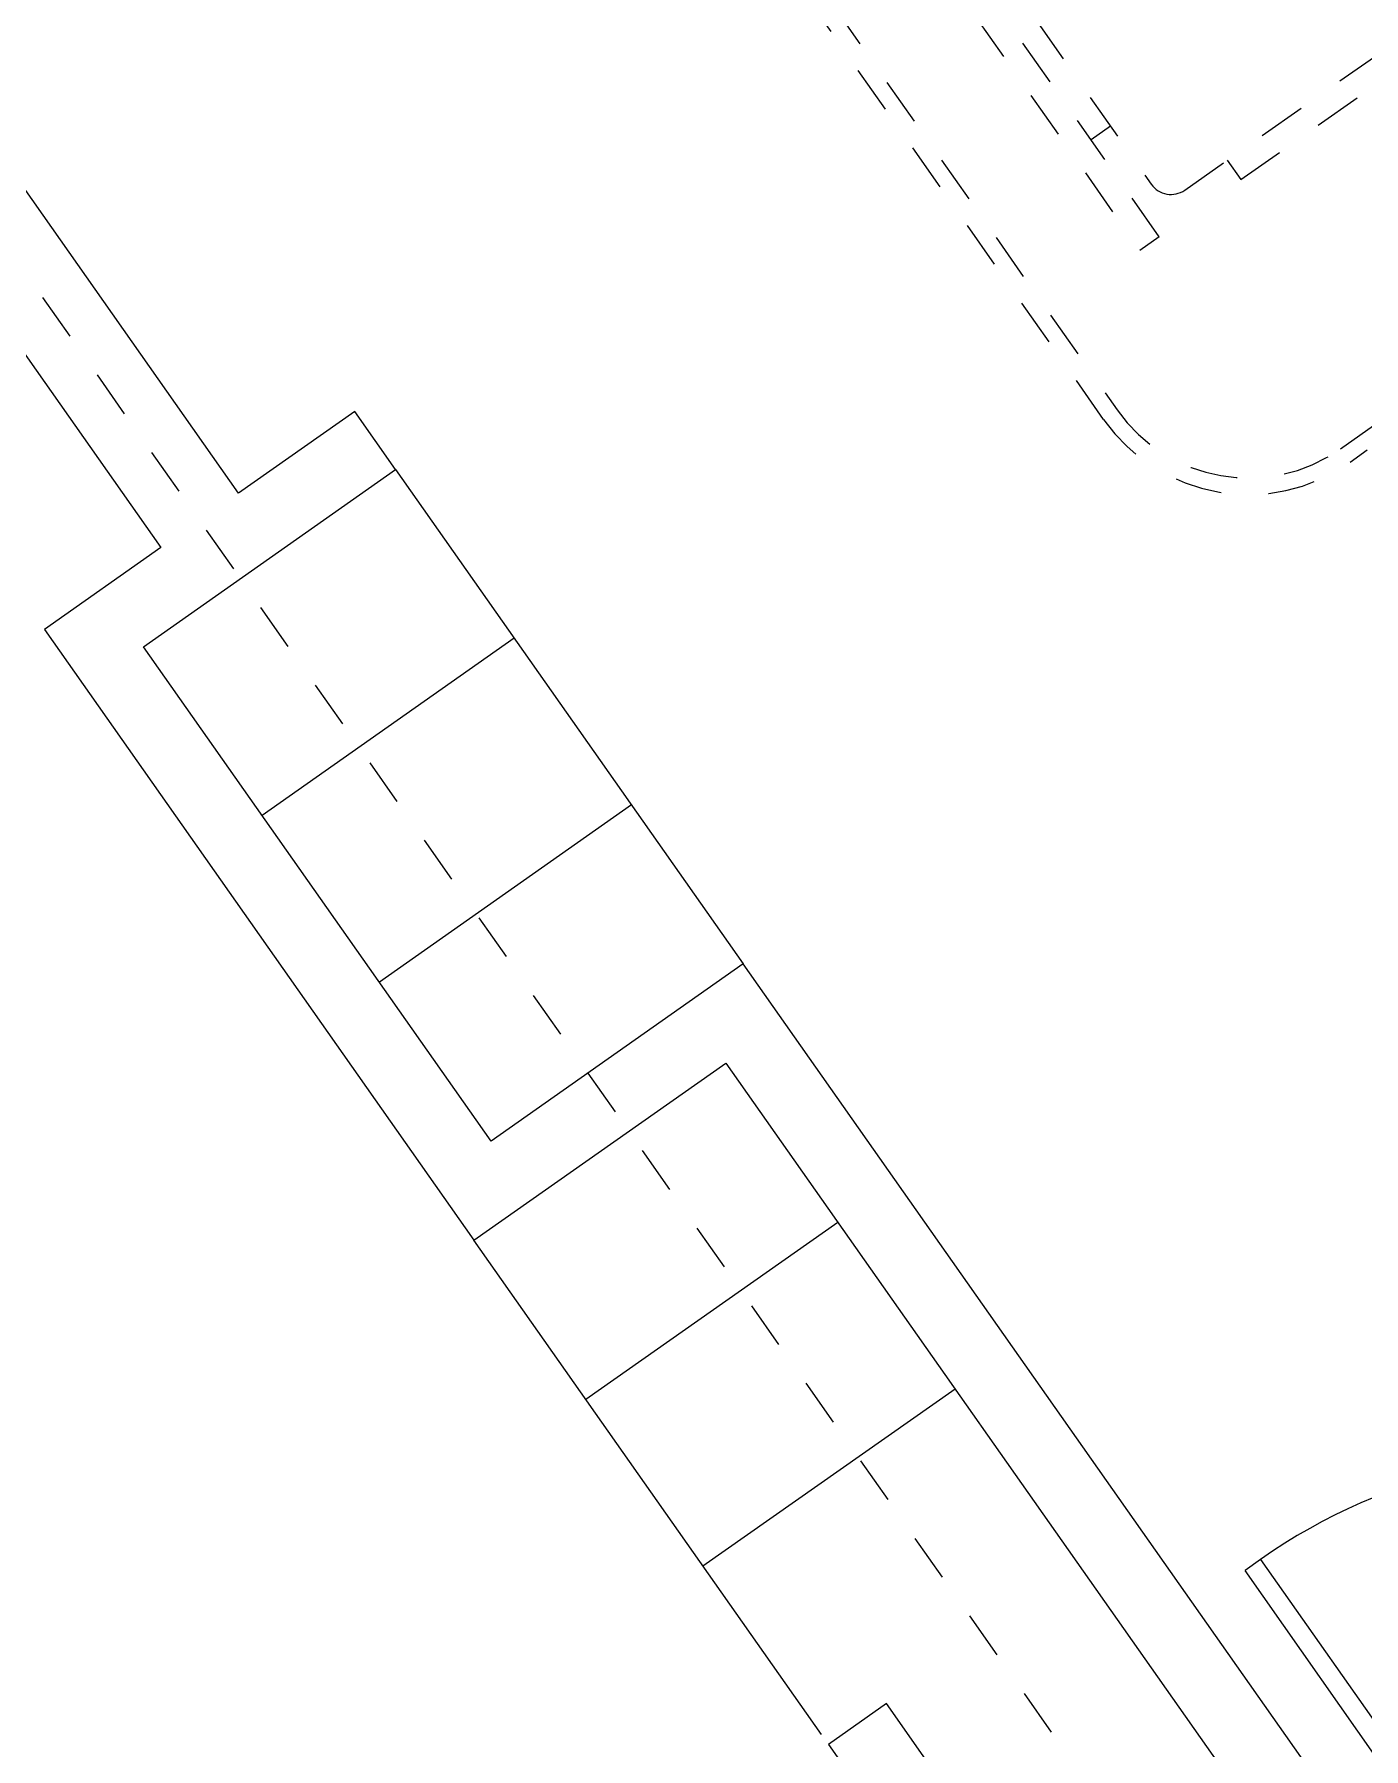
# Model space of a CAD drawing. Extents: x 274235 to 276654, y 142848 to 144425.
# Drawn here: x 276092.609 to 276095.413, y 143079.823 to 143083.44 of the extents above; entities that cross this region are included whole.
import ezdxf

# ---------------------------------------------------------------- set-up
doc = ezdxf.new("R2010")
doc.units = 0
doc.header["$LTSCALE"] = 1.5
for name, pattern in [('ACM-G-CENTER', [50.8, 31.75, -6.35, 6.35, -6.35]), ('ATDASH', [1.5875, 0.79375, -0.79375]), ('DASH', [0.35, 0.25, -0.1])]:
    doc.linetypes.add(name, pattern=pattern)
doc.layers.get('0').update_dxf_attribs({"linetype": 'CONTINUOUS', "lineweight": 0})
for name, color, linetype, lineweight in [('_ACM-A-DETL-THIN', 2, 'CONTINUOUS', 5), ('_ACM-A-DOOR', 1, 'CONTINUOUS', 5), ('_ACM-A-EQPM', 3, 'CONTINUOUS', 5), ('_ACM-A-FLOR-WDWK', 1, 'CONTINUOUS', 5), ('_ACM-A-GRID', 3, 'CONTINUOUS', 5), ('_ACM-A-WALL-FULL', 6, 'CONTINUOUS', 13)]:
    doc.layers.add(name, color=color, linetype=linetype, lineweight=lineweight)

# ---------------------------------------------------------------- blocks, each defined once
blk = doc.blocks.new('ACM_Door-Regular-Single - 1323_1200_ S-2217205-F5_Working')
at = {"layer": '_ACM-A-DOOR'}
for p, q in [((-695, 100), (-620, 100)), ((-695, 75), (-695, 100)), ((-650, 75), (-695, 75)), ((-650, -75), (-650, 75)), ((-620, 100), (-620, -100)), ((620, 100), (695, 100)), ((620, -100), (620, 100)), ((650, 75), (650, -75)), ((695, 75), (650, 75)), ((695, 100), (695, 75)), ((580, -1220), (580, -20)), ((580, -20), (620, -20)), ((620, -20), (620, -1219.4)), ((-695, -75), (-650, -75)), ((-695, -100), (-695, -75)), ((-620, -100), (-695, -100)), ((695, -100), (620, -100)), ((650, -75), (695, -75)), ((695, -75), (695, -100)), ((580, -1220), (620, -1219.4))]:
    blk.add_line(p, q, dxfattribs=at)
blk.add_arc((580, -20), 1200, 180, 270, dxfattribs=at)
blk = doc.blocks.new('BED_patient1 - MMBE-010_2100D-2020948-F5_Working')
at = {"layer": '_ACM-A-FLOR-WDWK', "linetype": 'DASH'}
for p, q in [((-500, -50), (-500, 0)), ((500, 0), (-500, 0)), ((500, -50), (500, 0)), ((-500, -50), (500, -50)), ((-250, -50), (-250, -100)), ((250, -50), (250, -100)), ((399.2, -100), (-424.2, -100)), ((-450, -125.8), (-450, -1974.2)), ((350, -150), (-350, -150)), ((-350, -150), (-350, -482.7)), ((350, -482.7), (350, -150)), ((450, -1949.2), (450, -150.8)), ((-500, -941.5), (-500, -370.9)), ((-500, -370.9), (-450, -370.9)), ((500, -370.9), (450, -370.9)), ((500, -941.5), (500, -370.9)), ((-450, -603.1), (450, -500.8)), ((-350, -482.7), (350, -482.7)), ((-133, -751.2), (450, -518.2)), ((-450, -603), (-133, -751.2)), ((-450, -941.5), (-500, -941.5)), ((450, -941.5), (500, -941.5)), ((-500, -1840), (-500, -1096.5)), ((-500, -1096.5), (-450, -1096.5)), ((500, -1096.5), (450, -1096.5)), ((500, -1840), (500, -1096.5)), ((-450, -1840), (-500, -1840)), ((450, -1840), (500, -1840)), ((-424.2, -2000), (399.2, -2000)), ((-250, -2000), (-250, -2050)), ((250, -2000), (250, -2050)), ((-500, -2050), (-500, -2100)), ((500, -2050), (-500, -2050)), ((500, -2050), (500, -2100)), ((-500, -2100), (500, -2100))]:
    blk.add_line(p, q, dxfattribs=at)
for centre, radius, start, end in [((-424.2, -125.8), 25.8, 90, 180), ((399.2, -150.8), 50.8, 0, 90), ((399.2, -1949.2), 50.8, 270, 0), ((-424.2, -1974.2), 25.8, 180, 270)]:
    blk.add_arc(centre, radius, start, end, dxfattribs=at)
blk = doc.blocks.new('1020 Cubicle Curtain_ L Shaped - 1020 Cubicle Curtain_ L Shaped-2848163-F5_Working')
at = {"layer": '_ACM-A-EQPM', "linetype": 'ATDASH'}
for p, q in [((447.675, 2439.6875), (1892.075, 2439.6875)), ((1892.075, 2439.6875), (1892.075, 2404.7625)), ((1892.075, 2404.7625), (447.675, 2404.7625)), ((74.6125, 22.225), (74.6125, 2066.625)), ((109.5375, 2066.625), (109.5375, 22.225)), ((41.275, 327.025), (142.875, 327.025)), ((142.875, 276.225), (41.275, 276.225)), ((41.275, 225.425), (142.875, 225.425)), ((142.875, 174.625), (41.275, 174.625)), ((41.275, 123.825), (142.875, 123.825)), ((142.875, 73.025), (41.275, 73.025)), ((74.6125, 22.225), (109.5375, 22.225))]:
    blk.add_line(p, q, dxfattribs=at)
for centre, radius, start, end in [((447.675, 2066.625), 373.0625, 90, 180), ((447.675, 2066.625), 338.1375, 90, 180), ((41.275, 301.625), 25.4, 90, 270), ((142.875, 250.825), 25.4, 270, 90), ((41.275, 200.025), 25.4, 90, 270), ((142.875, 149.225), 25.4, 270, 90), ((41.275, 98.425), 25.4, 90, 270), ((142.875, 47.625), 25.4, 270, 90)]:
    blk.add_arc(centre, radius, start, end, dxfattribs=at)
blk = doc.blocks.new('5f0512')
at = {"layer": '_ACM-A-DETL-THIN'}
for p, q in [((-149938.6709, -78333.8245), (-149037.1098, -79235.3857)), ((-149631.0795, -78641.416), (-150090.6989, -79101.0354)), ((-149327.0236, -78945.4719), (-149786.643, -79405.0913)), ((-149206.8154, -80197.0509), (-148747.196, -79737.4315)), ((-148595.168, -80808.6982), (-149496.7292, -79907.1371)), ((-148902.7595, -80501.1068), (-148443.1401, -80041.4874))]:
    blk.add_line(p, q, dxfattribs=at)
at = {"layer": '_ACM-A-GRID', "linetype": 'ACM-G-CENTER'}
blk.add_line((-131854.415, -96983.7659), (-152219.0903, -76619.0906), dxfattribs=at)
at = {"layer": '_ACM-A-WALL-FULL', "lineweight": 18}
for p, q in [((-150256.869, -78439.8905), (-151865.5369, -76831.2226)), ((-152006.9583, -76972.644), (-150398.2903, -78581.3119)), ((-150044.7369, -78227.7585), (-150256.869, -78439.8905)), ((-149938.6709, -78333.8245), (-150044.7369, -78227.7585)), ((-150398.2903, -78793.4439), (-149938.6709, -78333.8245)), ((-150398.2903, -78581.3119), (-150610.4224, -78793.4439)), ((-150610.4224, -78793.4439), (-149496.7292, -79907.1371)), ((-149496.7292, -79695.0051), (-150398.2903, -78793.4439)), ((-149037.1098, -79235.3857), (-149496.7292, -79695.0051)), ((-147552.1855, -80720.3099), (-149037.1098, -79235.3857)), ((-149496.7292, -79907.1371), (-149037.1098, -79447.5177)), ((-149037.1098, -79447.5177), (-147658.2516, -80826.3759)), ((-148471.4244, -80720.3099), (-148577.4904, -80826.3759)), ((-148011.8049, -81179.9293), (-148471.4244, -80720.3099)), ((-148577.4904, -80826.3759), (-148117.871, -81285.9953))]:
    blk.add_line(p, q, dxfattribs=at)
at = {"layer": '_ACM-A-DOOR', "rotation": 225.0000000000003}
blk.add_blockref('ACM_Door-Regular-Single - 1323_1200_ S-2217205-F5_Working', (-146473.8477, -80737.9875), dxfattribs=at)
at = {"layer": '_ACM-A-EQPM', "rotation": 134.999999999983}
blk.add_blockref('1020 Cubicle Curtain_ L Shaped - 1020 Cubicle Curtain_ L Shaped-2848163-F5_Working', (-146443.8663, -76564.608), dxfattribs=at)
at = {"layer": '_ACM-A-FLOR-WDWK', "rotation": 314.9999999999973}
blk.add_blockref('BED_patient1 - MMBE-010_2100D-2020948-F5_Working', (-147340.0535, -75770.5624), dxfattribs=at)

msp = doc.modelspace()

# ---------------------------------------------------------------- block references
at = {"xscale": 0.0009999999999999994, "yscale": 0.001, "zscale": 0.001, "rotation": 350.1075696352769}
msp.add_blockref('5f0512', (276254.5381, 143133.9317), dxfattribs=at)

doc.saveas('drawing.dxf')
